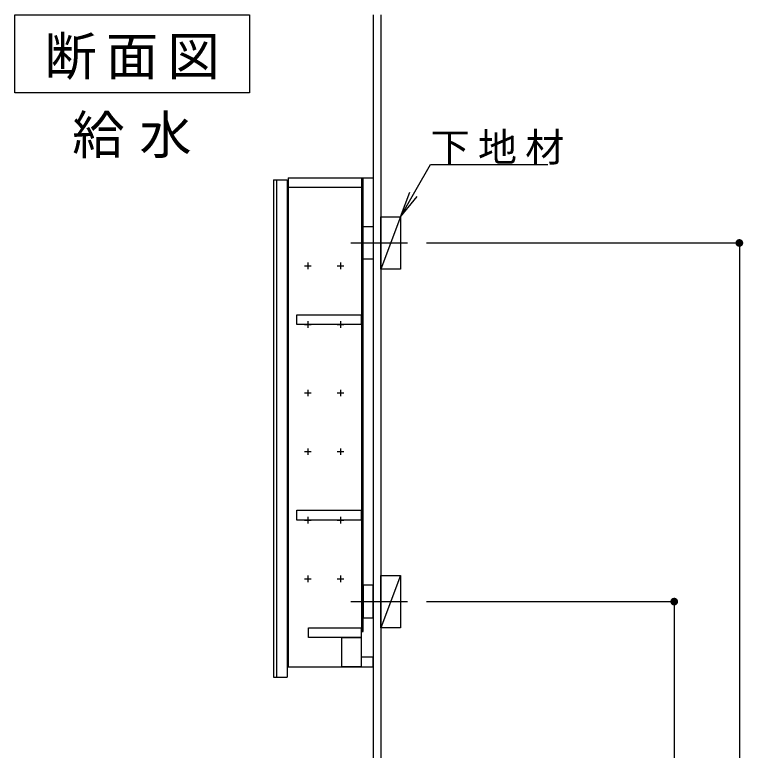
# Model space of a CAD drawing. Units: millimetres on the paper, scale 1:20. Extents: x -205 to 195, y -144 to 136.
# Drawn here: x 10.3 to 66.2, y 18.9 to 75.3 of the extents above; entities that cross this region are included whole.
import ezdxf

# ---------------------------------------------------------------- set-up
doc = ezdxf.new("R2010")
doc.units = ezdxf.units.MM
doc.linetypes.add('CHAIN1', pattern=[8, 5, -1, 1, -1])
doc.layers.add('0-2_2', color=7, linetype='Continuous')
doc.layers.add('0-3_3', color=4, linetype='Continuous')
doc.styles.add('ＭＳ ゴシック', font='')
doc.styles.get('ＭＳ ゴシック').set_extended_font_data('MS Gothic')

msp = doc.modelspace()

# ---------------------------------------------------------------- hatches: boundary and pattern name
at = {"layer": '0-3_3'}
for points in [[(66.161, 57.779, 1), (65.561, 57.779, 1)], [(61.161, 30.279, 1), (60.561, 30.279, 1)]]:
    msp.add_hatch(color=132, dxfattribs=at).paths.add_polyline_path(points)

# ---------------------------------------------------------------- linework, layer by layer
at = {"layer": '0-2_2'}
for p, q in [((30.111, 62.629), (31.161, 62.629)), ((30.111, 62.629), (30.111, 24.479)), ((31.161, 62.629), (31.161, 24.479)), ((31.261, 62.779), (37.761, 62.779)), ((31.261, 62.779), (31.261, 25.279)), ((31.261, 62.779), (37.761, 62.779)), ((37.761, 62.779), (37.761, 25.979)), ((37.761, 25.979), (37.761, 25.279)), ((31.261, 25.279), (37.761, 25.279)), ((30.111, 24.479), (31.161, 24.479))]:
    msp.add_line(p, q, dxfattribs=at)
for points in [[(36.886, 62.779), (36.886, 62.029), (31.286, 62.029), (31.286, 62.779)], [(36.886, 62.729), (36.886, 27.979), (37.011, 27.979), (37.011, 62.729)], [(37.761, 59.029), (37.761, 56.529), (37.011, 56.529), (37.011, 59.029)], [(37.761, 29.029), (37.761, 31.529), (37.011, 31.529), (37.011, 29.029)], [(36.861, 28.279), (36.861, 27.529), (32.811, 27.529), (32.811, 28.279)], [(35.361, 27.529), (36.861, 27.529), (36.861, 25.279), (35.361, 25.279)]]:
    msp.add_lwpolyline(points, close=True, dxfattribs=at)
msp.add_lwpolyline([(36.861, 25.279), (37.761, 25.279), (37.761, 26.029), (36.861, 26.029)], dxfattribs=at)
at = {"layer": '0-3_3'}
for p, q in [((37.761, 75.279), (37.761, -32.221)), ((38.361, 75.279), (38.361, -32.221)), ((30.361, 62.629), (30.361, 24.479)), ((39.861, 59.779), (40.573, 61.677)), ((39.861, 59.779), (40.861, 61.511)), ((39.861, 59.779), (41.15, 61.344)), ((39.861, 59.779), (38.361, 55.779)), ((41.861, 57.779), (65.861, 57.779)), ((65.861, 57.779), (65.861, -32.221)), ((31.261, 31.49), (31.261, 33.92)), ((39.861, 32.279), (38.361, 28.279)), ((37.761, 31.89), (37.761, 31.69)), ((37.761, 31.89), (37.761, 31.69)), ((41.861, 30.279), (60.861, 30.279)), ((60.861, 30.279), (60.861, -32.221))]:
    msp.add_line(p, q, dxfattribs=at)
at = {"layer": '0-3_3', "linetype": 'CHAIN1'}
for p, q in [((36.056, 57.779), (40.397, 57.779)), ((32.511, 56.029), (33.011, 56.029)), ((32.761, 56.279), (32.761, 55.779)), ((35.011, 56.029), (35.511, 56.029)), ((35.261, 56.279), (35.261, 55.779)), ((32.511, 51.529), (33.011, 51.529)), ((32.761, 51.779), (32.761, 51.279)), ((35.011, 51.529), (35.511, 51.529)), ((35.261, 51.779), (35.261, 51.279)), ((32.511, 46.279), (33.011, 46.279)), ((32.761, 46.529), (32.761, 46.029)), ((35.011, 46.279), (35.511, 46.279)), ((35.261, 46.529), (35.261, 46.029)), ((32.511, 41.779), (33.011, 41.779)), ((32.761, 42.029), (32.761, 41.529)), ((35.011, 41.779), (35.511, 41.779)), ((35.261, 42.029), (35.261, 41.529)), ((32.761, 36.779), (32.761, 36.279)), ((35.261, 36.779), (35.261, 36.279)), ((32.511, 36.529), (33.011, 36.529)), ((35.011, 36.529), (35.511, 36.529)), ((32.761, 32.279), (32.761, 31.779)), ((35.261, 32.279), (35.261, 31.779)), ((32.511, 32.029), (33.011, 32.029)), ((35.011, 32.029), (35.511, 32.029)), ((36.056, 30.279), (40.397, 30.279))]:
    msp.add_line(p, q, dxfattribs=at)
at = {"layer": '0-3_3'}
for points in [[(10.272, 75.279), (28.272, 75.279), (28.272, 69.279), (10.272, 69.279)], [(39.861, 59.779), (39.861, 55.779), (38.361, 55.779), (38.361, 59.779)], [(31.911, 51.529), (31.911, 52.279), (36.861, 52.279), (36.861, 51.529)], [(31.911, 36.529), (31.911, 37.279), (36.861, 37.279), (36.861, 36.529)], [(39.861, 32.279), (39.861, 28.279), (38.361, 28.279), (38.361, 32.279)]]:
    msp.add_lwpolyline(points, close=True, dxfattribs=at)
msp.add_lwpolyline([(39.861, 59.779), (42.174, 63.785), (51.174, 63.785)], dxfattribs=at)

# ---------------------------------------------------------------- texts
at = {"layer": '0-3_3', "attachment_point": 7, "style": 'ＭＳ ゴシック'}
for s, insert, char_height in [('\\T1.18;断面図', (12.557, 70.279), 2.933), ('\\T1.29;給水', (14.683, 64.279), 2.933), ('\\T1.21;下地材', (42.174, 63.785), 2.199)]:
    msp.add_mtext(s, dxfattribs=dict(at, insert=insert, char_height=char_height))

doc.saveas('drawing.dxf')
